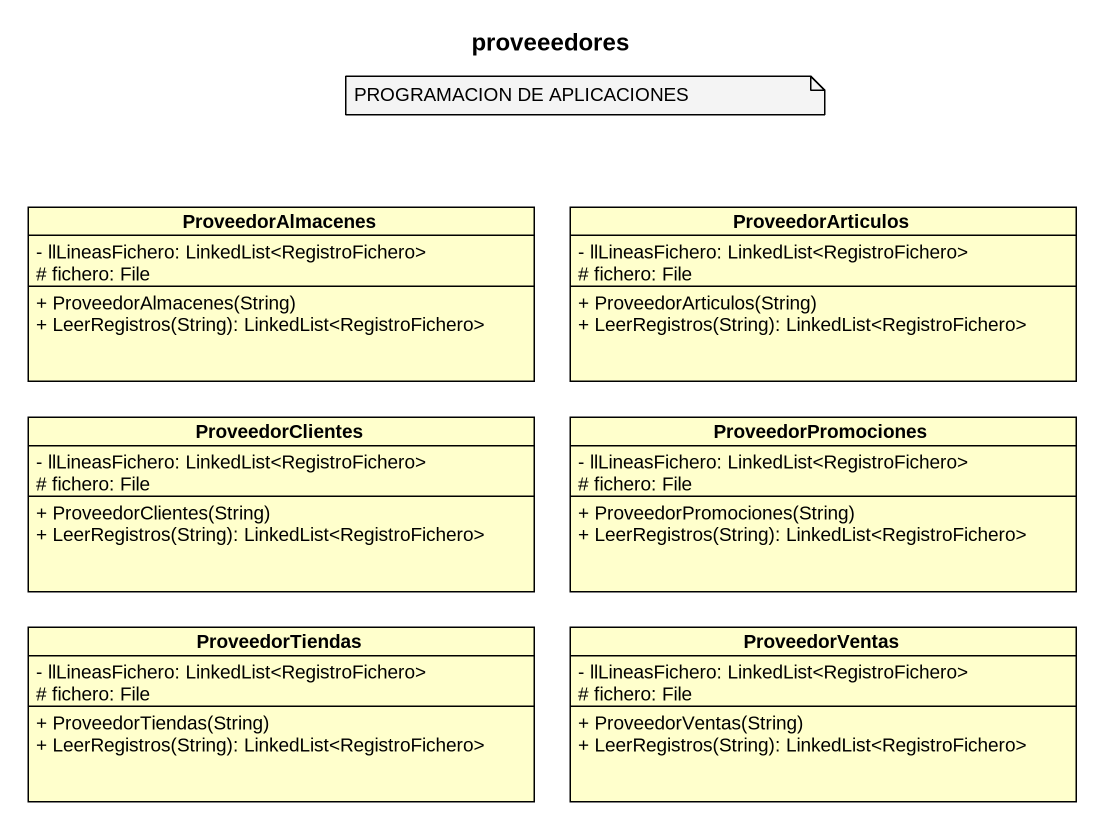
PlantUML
@startuml
title proveeedores
hide circle
hide empty members
skinparam classAttributeIconSize 0
class ProveedorAlmacenes {
  - llLineasFichero: LinkedList<RegistroFichero>
  # fichero: File
  + ProveedorAlmacenes(String)
  + LeerRegistros(String): LinkedList<RegistroFichero>
}
class ProveedorArticulos {
  - llLineasFichero: LinkedList<RegistroFichero>
  # fichero: File
  + ProveedorArticulos(String)
  + LeerRegistros(String): LinkedList<RegistroFichero>
}
class ProveedorClientes {
  - llLineasFichero: LinkedList<RegistroFichero>
  # fichero: File
  + ProveedorClientes(String)
  + LeerRegistros(String): LinkedList<RegistroFichero>
}
class ProveedorPromociones {
  - llLineasFichero: LinkedList<RegistroFichero>
  # fichero: File
  + ProveedorPromociones(String)
  + LeerRegistros(String): LinkedList<RegistroFichero>
}
class ProveedorTiendas {
  - llLineasFichero: LinkedList<RegistroFichero>
  # fichero: File
  + ProveedorTiendas(String)
  + LeerRegistros(String): LinkedList<RegistroFichero>
}
class ProveedorVentas {
  - llLineasFichero: LinkedList<RegistroFichero>
  # fichero: File
  + ProveedorVentas(String)
  + LeerRegistros(String): LinkedList<RegistroFichero>
}
note as N1
  PROGRAMACION DE APLICACIONES
end note
@enduml
